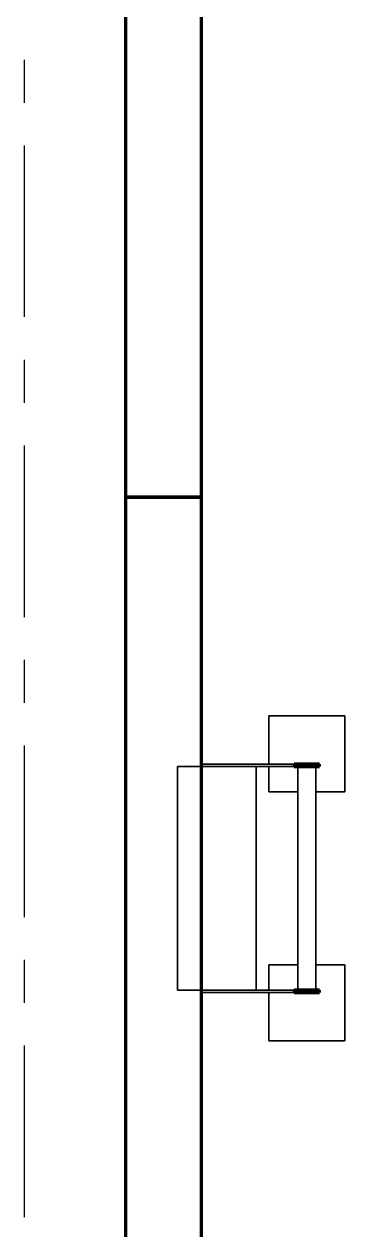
# Model space of a CAD drawing. Header units: millimetres. Extents: x -25371 to 2282244, y -90657 to 147824.
# Drawn here: x 1532085 to 1532717, y -4109 to -1735 of the extents above; entities that cross this region are included whole.
import ezdxf
from ezdxf.enums import TextEntityAlignment as Align

# ---------------------------------------------------------------- set-up
doc = ezdxf.new("R2010")
doc.units = ezdxf.units.MM
doc.linetypes.add('CENTER', pattern=[50.8, 31.75, -6.35, 6.35, -6.35])
doc.linetypes.add('TA_GL_000.90000', pattern=[2.475, 0.9, -0.225, 0.225, -0.225, 0.9])
for name, color, linetype in [('000 - 0_SYM_DWG_GRIDLINE_MAIN_COLOR_251', 7, 'Continuous'), ('000 - 0_SYM_DWG_SLOPE-SYM_TEXT_COLOR_3', 7, 'Continuous'), ('000 - EXISTING_BUILDING_MAIN_COLOR_1', 7, 'Continuous'), ('000 - GRID', 7, 'CENTER')]:
    doc.layers.add(name, color=color, linetype=linetype)
doc.styles.add('Arial', font='arial.ttf', dxfattribs={"height": 300})
doc.styles.add('TA', font='', dxfattribs={"height": 4.5})
doc.styles.get('TA').set_extended_font_data('Cordia New')

# ---------------------------------------------------------------- blocks, each defined once
blk = doc.blocks.new('*U332')
at = {"layer": '000 - 0_SYM_DWG_GRIDLINE_MAIN_COLOR_251', "color": 7, "linetype": 'ByBlock', "ltscale": 5}
blk.add_line((2, 0), (-307.656, 0), dxfattribs=at)
at = {"color": 7, "style": 'TA', "flags": 1}
blk.add_attdef('LOCATION', (6, -6), '', height=4.5, rotation=270, dxfattribs=at)
at = {"layer": '000 - 0_SYM_DWG_SLOPE-SYM_TEXT_COLOR_3', "color": 7, "style": 'Arial'}
blk.add_attdef('GRID-HEAD', text='', height=4, rotation=270, dxfattribs=at).set_placement((21.736, 0), align=Align.MIDDLE_CENTER)
blk = doc.blocks.new('C-1-VS01_REV00_20260615-121114_LOPF_DIMS')
at = {"layer": '000 - GRID', "color": 7, "linetype": 'TA_GL_000.90000', "xscale": 75, "yscale": 75, "zscale": 75, "rotation": 90}
blk.add_blockref('*U332', (6650, 13780), dxfattribs=at)
blk = doc.blocks.new('DPA_GM-Cage Ladder - H4800 with Protection Ring-5065257-2505-01 EGRESS LEVEL PLAN')
at = {"layer": '000 - EXISTING_BUILDING_MAIN_COLOR_1', "color": 7, "lineweight": 35}
for p, q in [((-45, 457.4), (-195, 457.4)), ((-195, 457.4), (-195, 307.4)), ((-45, 399.8), (-45, 457.4)), ((445, 457.4), (295, 457.4)), ((295, 457.4), (295, 399.9)), ((445, 307.4), (445, 457.4)), ((345, 399.9), (-95, 399.9)), ((345, 399.9), (-95, 399.9)), ((345, 399.9), (-95, 399.9)), ((345, 399.9), (-95, 399.9)), ((345, 399.9), (-95, 399.9)), ((-95, 365.5), (-95, 399.3)), ((-95, 399.3), (-95, 365.5)), ((-95, 365.5), (-95, 399.3)), ((-95, 399.3), (-95, 365.5)), ((-95, 365.5), (-95, 399.3)), ((-95, 399.3), (-95, 365.5)), ((-95, 365.5), (-95, 399.3)), ((-95, 399.3), (-95, 365.5)), ((-95, 365.5), (-95, 399.3)), ((-95, 399.3), (-95, 365.5)), ((345, 365.5), (345, 399.3)), ((345, 399.3), (345, 365.5)), ((345, 365.5), (345, 399.3)), ((345, 399.3), (345, 365.5)), ((345, 365.5), (345, 399.3)), ((345, 399.3), (345, 365.5)), ((345, 365.5), (345, 399.3)), ((345, 399.3), (345, 365.5)), ((345, 365.5), (345, 399.3)), ((345, 399.3), (345, 365.5)), ((-100, 357.4), (-95, 357.4)), ((-100, 175), (-100, 357.4)), ((-95, 364.9), (345, 364.9)), ((-95, 364.9), (345, 364.9)), ((-95, 364.9), (345, 364.9)), ((-95, 364.9), (345, 364.9)), ((-95, 364.9), (345, 364.9)), ((-95, 357.4), (-95, 175)), ((-45, 307.4), (-45, 364.9)), ((295, 365), (295, 307.4)), ((345, 357.4), (350, 357.4)), ((345, 175), (345, 357.4)), ((350, 357.4), (350, 175)), ((-195, 307.4), (-100, 307.4)), ((-95, 307.4), (-45, 307.4)), ((295, 307.4), (345, 307.4)), ((350, 307.4), (445, 307.4)), ((-95, 282.4), (-95, 127.4)), ((345, 282.4), (-95, 282.4)), ((345, 282.4), (345, 127.4)), ((345, 127.4), (-95, 127.4))]:
    blk.add_line(p, q, dxfattribs=at)
at = {"layer": '000 - EXISTING_BUILDING_MAIN_COLOR_1', "color": 7, "lineweight": 70}
for p, q in [((-95, 407.4), (-100, 407.4)), ((-100, 407.4), (-100, 357.4)), ((-95, 357.4), (-95, 407.4)), ((350, 407.4), (345, 407.4)), ((345, 407.4), (345, 357.4)), ((350, 357.4), (350, 407.4)), ((-100, 357.4), (-95, 357.4)), ((345, 357.4), (350, 357.4))]:
    blk.add_line(p, q, dxfattribs=at)
blk = doc.blocks.new('System Panel - DPA-AR_Facade_Solid Panel 150mm-V101-2505-01 EGRESS LEVEL PLAN')
at = {"layer": '000 - EXISTING_BUILDING_MAIN_COLOR_1', "color": 7, "lineweight": 70}
for p, q in [((750, -50), (-750, -50)), ((-750, -50), (-750, -200)), ((750, -200), (750, -50)), ((-750, -200), (750, -200))]:
    blk.add_line(p, q, dxfattribs=at)
blk = doc.blocks.new('A$C4b8f3cd2')
at = {"layer": '000 - EXISTING_BUILDING_MAIN_COLOR_1', "color": 7}
blk.add_line((6849.5, 3350), (6849.5, 9050), dxfattribs=at)
at = {"layer": '000 - EXISTING_BUILDING_MAIN_COLOR_1', "color": 7, "rotation": 89.99999999999991}
for p in [(6799.5, 6900), (6799.5, 5400)]:
    blk.add_blockref('System Panel - DPA-AR_Facade_Solid Panel 150mm-V101-2505-01 EGRESS LEVEL PLAN', p, dxfattribs=at)
at = {"layer": '000 - EXISTING_BUILDING_MAIN_COLOR_1', "color": 7, "lineweight": 35, "rotation": 269.9999999999999}
blk.add_blockref('DPA_GM-Cage Ladder - H4800 with Protection Ring-5065257-2505-01 EGRESS LEVEL PLAN', (6824.5, 5525), dxfattribs=at)

msp = doc.modelspace()

# ---------------------------------------------------------------- block references
at = {"color": 7}
for name in ['C-1-VS01_REV00_20260615-121114_LOPF_DIMS', 'A$C4b8f3cd2']:
    msp.add_blockref(name, (1525434.648, -8816.585), dxfattribs=at)

doc.saveas('drawing.dxf')
